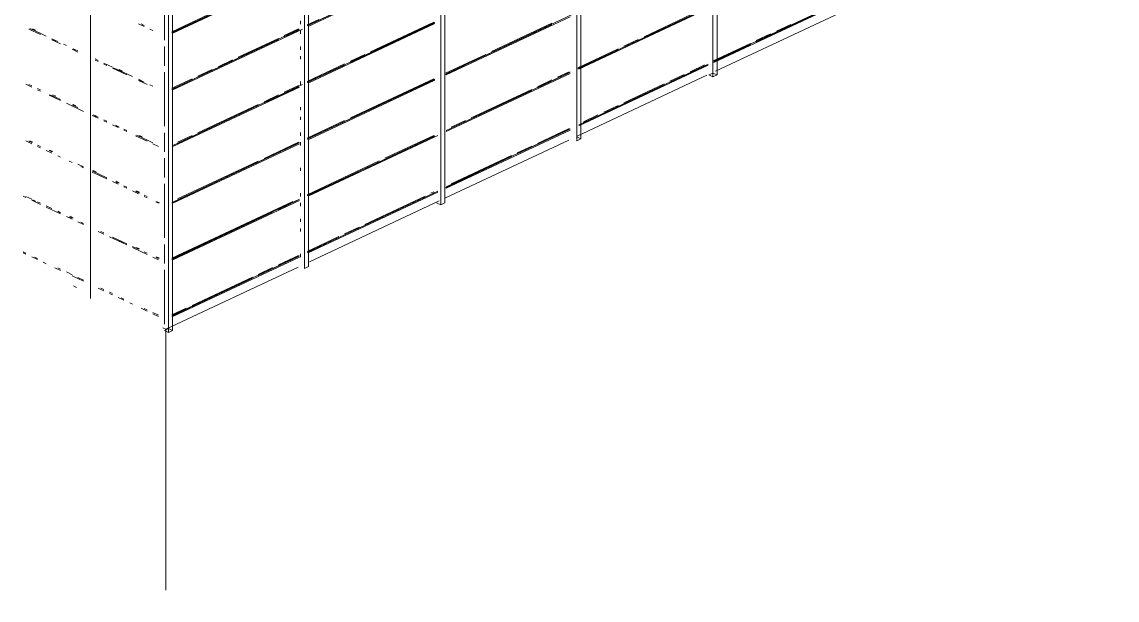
# Paper-space layout '03 3D Building and Roof' of a CAD drawing. Header units: millimetres. Extents: x 5 to 415, y 5 to 292.
# Drawn here: x 216.48 to 236.6, y 202.23 to 212.86 of the extents above; entities that cross this region are included whole.
import ezdxf

# ---------------------------------------------------------------- set-up
doc = ezdxf.new("R2010")
doc.units = ezdxf.units.MM
doc.layers.add('EXISTING', color=7, linetype='Continuous')
picture_1 = doc.add_image_def('image1.png', size_in_pixel=(1967, 1277))

# ---------------------------------------------------------------- blocks, each defined once
blk = doc.blocks.new('SHEET_03')
at = {"layer": 'EXISTING', "color": 250, "lineweight": 9}
for p, q in [((229.178, 211.917), (229.178, 228.568)), ((229.253, 211.882), (229.253, 228.533)), ((229.178, 228.498), (229.178, 211.846)), ((226.678, 210.743), (226.678, 227.395)), ((226.678, 227.324), (226.678, 210.673)), ((226.753, 210.708), (226.753, 227.359)), ((224.177, 226.15), (224.177, 209.499)), ((224.252, 209.534), (224.252, 226.185)), ((221.677, 224.976), (221.677, 208.325)), ((221.752, 208.36), (221.752, 225.012)), ((217.743, 224.429), (217.743, 207.777)), ((219.177, 223.803), (219.177, 207.151)), ((219.252, 207.186), (219.252, 223.838)), ((234.036, 214.209), (229.225, 211.951)), ((221.742, 212.796), (224.069, 213.888)), ((221.742, 212.775), (224.069, 213.867)), ((219.257, 212.67), (221.584, 213.762)), ((219.257, 212.649), (221.584, 213.741)), ((219.102, 212.522), (219.102, 213.518)), ((221.726, 212.783), (222.783, 213.279)), ((229.197, 212.133), (231.576, 213.25)), ((220.351, 213.199), (219.241, 212.678)), ((219.241, 212.657), (220.351, 213.178)), ((226.712, 211.986), (229.091, 213.103)), ((226.712, 212.007), (229.039, 213.099)), ((227.542, 212.391), (229.022, 213.086)), ((229.022, 213.107), (227.912, 212.585)), ((229.197, 212.112), (231.576, 213.229)), ((229.974, 212.492), (231.243, 213.088)), ((221.602, 212.816), (221.602, 212.875)), ((221.937, 212.903), (221.726, 212.803)), ((221.742, 211.755), (224.069, 212.847)), ((224.052, 212.855), (222.889, 212.309)), ((224.28, 211.906), (226.607, 212.998)), ((224.28, 211.885), (226.554, 212.952)), ((216.613, 212.727), (216.825, 212.627)), ((216.63, 212.735), (216.683, 212.71)), ((216.666, 212.723), (216.931, 212.598)), ((216.736, 212.706), (216.683, 212.731)), ((218.625, 212.823), (218.731, 212.773)), ((218.678, 212.819), (218.731, 212.794)), ((218.837, 212.724), (218.89, 212.699)), ((219.257, 211.608), (221.637, 212.725)), ((219.257, 211.629), (221.584, 212.721)), ((221.567, 212.729), (221.303, 212.605)), ((221.303, 212.584), (221.567, 212.708)), ((221.602, 212.64), (221.602, 212.699)), ((221.742, 211.734), (224.069, 212.826)), ((222.519, 212.114), (224.052, 212.834)), ((224.739, 212.116), (226.22, 212.811)), ((226.22, 212.832), (225.109, 212.311)), ((230.238, 212.637), (229.974, 212.513)), ((230.608, 212.811), (230.344, 212.687)), ((217.037, 212.549), (217.143, 212.499)), ((217.037, 212.528), (217.196, 212.453)), ((217.053, 212.536), (217.106, 212.511)), ((217.249, 212.449), (217.302, 212.424)), ((219.717, 211.839), (221.197, 212.534)), ((221.197, 212.555), (220.457, 212.208)), ((227.806, 212.536), (227.542, 212.412)), ((229.868, 212.463), (229.181, 212.14)), ((229.181, 212.12), (229.868, 212.442)), ((217.407, 212.354), (217.513, 212.304)), ((217.424, 212.362), (217.477, 212.337)), ((217.46, 212.35), (217.513, 212.325)), ((219.102, 212.053), (219.102, 212.404)), ((221.602, 212.347), (221.602, 212.406)), ((222.783, 212.259), (222.519, 212.135)), ((225.004, 212.261), (224.264, 211.913)), ((227.436, 212.362), (226.696, 212.015)), ((226.696, 211.994), (227.436, 212.341)), ((217.831, 212.176), (217.884, 212.151)), ((217.831, 212.155), (217.884, 212.13)), ((217.99, 212.101), (218.149, 212.027)), ((217.99, 212.081), (218.043, 212.056)), ((220.351, 212.158), (220.087, 212.034)), ((221.602, 212.171), (221.602, 212.23)), ((222.413, 212.085), (221.726, 211.763)), ((221.726, 211.742), (222.413, 212.065)), ((224.264, 211.893), (224.634, 212.066)), ((226.712, 210.966), (229.091, 212.083)), ((226.712, 210.945), (229.091, 212.062)), ((228.387, 211.747), (229.075, 212.07)), ((229.022, 212.066), (228.758, 211.942)), ((218.149, 212.006), (218.413, 211.882)), ((218.165, 212.014), (218.324, 211.939)), ((218.255, 211.977), (218.519, 211.853)), ((218.324, 211.96), (218.271, 211.985)), ((219.102, 210.939), (219.102, 211.935)), ((219.981, 211.984), (219.717, 211.86)), ((224.28, 210.865), (226.554, 211.932)), ((224.28, 210.844), (226.554, 211.911)), ((225.955, 211.646), (226.537, 211.919)), ((226.537, 211.94), (226.325, 211.841)), ((229.066, 211.876), (226.687, 210.759)), ((228.652, 211.892), (228.387, 211.768)), ((229.103, 211.882), (229.178, 211.917)), ((229.178, 211.846), (229.103, 211.882)), ((229.178, 211.917), (229.253, 211.882)), ((229.253, 211.882), (229.178, 211.846)), ((216.56, 211.711), (216.666, 211.661)), ((216.613, 211.707), (216.666, 211.682)), ((216.772, 211.632), (216.825, 211.607)), ((218.625, 211.803), (218.731, 211.753)), ((218.625, 211.782), (218.784, 211.708)), ((218.642, 211.79), (218.695, 211.765)), ((218.837, 211.704), (218.89, 211.679)), ((219.611, 211.811), (219.241, 211.637)), ((219.241, 211.616), (219.611, 211.79)), ((219.257, 210.588), (221.637, 211.705)), ((219.257, 210.567), (221.584, 211.66)), ((220.933, 211.37), (221.567, 211.667)), ((221.567, 211.688), (221.303, 211.564)), ((221.602, 211.702), (221.602, 211.761)), ((221.726, 210.701), (224.052, 211.793)), ((221.742, 210.714), (224.069, 211.806)), ((221.742, 210.693), (224.069, 211.786)), ((224.052, 211.814), (222.519, 211.094)), ((226.22, 211.791), (225.955, 211.667)), ((226.801, 211.003), (228.282, 211.698)), ((228.282, 211.718), (227.542, 211.371)), ((216.772, 211.612), (216.825, 211.587)), ((216.984, 211.512), (217.196, 211.413)), ((217.001, 211.52), (217.053, 211.495)), ((217.037, 211.508), (217.196, 211.433)), ((217.106, 211.491), (217.053, 211.516)), ((221.197, 211.515), (220.933, 211.39)), ((224.369, 210.902), (225.85, 211.597)), ((225.85, 211.617), (224.739, 211.096)), ((217.302, 211.363), (217.619, 211.214)), ((217.407, 211.334), (217.513, 211.284)), ((217.477, 211.317), (217.424, 211.342)), ((219.346, 210.625), (220.827, 211.32)), ((220.827, 211.341), (219.717, 210.82)), ((221.602, 211.233), (221.602, 211.292)), ((227.436, 211.321), (227.171, 211.197)), ((217.778, 211.139), (217.884, 211.09)), ((217.795, 211.147), (217.848, 211.122)), ((217.831, 211.135), (217.884, 211.11)), ((217.99, 211.061), (218.043, 211.036)), ((217.99, 211.04), (218.043, 211.015)), ((221.602, 211.057), (221.602, 211.116)), ((222.413, 211.045), (221.726, 210.722)), ((224.634, 211.046), (224.369, 210.922)), ((227.066, 211.148), (226.801, 211.023)), ((218.149, 210.965), (218.255, 210.916)), ((218.202, 210.961), (218.255, 210.936)), ((218.218, 210.948), (218.271, 210.923)), ((218.36, 210.887), (218.413, 210.862)), ((218.36, 210.866), (218.413, 210.841)), ((224.28, 209.824), (226.554, 210.892)), ((224.28, 209.803), (226.554, 210.871)), ((225.585, 210.432), (226.537, 210.879)), ((226.537, 210.899), (225.955, 210.626)), ((216.56, 210.67), (216.666, 210.62)), ((216.613, 210.666), (216.666, 210.641)), ((216.683, 210.649), (216.63, 210.674)), ((218.572, 210.766), (218.784, 210.667)), ((218.589, 210.774), (218.642, 210.749)), ((218.625, 210.762), (218.89, 210.638)), ((218.695, 210.745), (218.642, 210.77)), ((219.102, 210.47), (219.102, 210.821)), ((219.241, 209.535), (221.567, 210.627)), ((219.257, 209.548), (221.584, 210.64)), ((219.611, 210.77), (219.346, 210.646)), ((221.567, 210.648), (220.933, 210.35)), ((221.602, 210.764), (221.602, 210.823)), ((221.602, 210.588), (221.602, 210.647)), ((221.742, 209.653), (224.122, 210.77)), ((221.742, 209.673), (224.069, 210.766)), ((222.783, 210.157), (224.052, 210.753)), ((224.052, 210.773), (223.153, 210.351)), ((226.529, 210.685), (224.255, 209.617)), ((226.678, 210.743), (226.753, 210.708)), ((226.753, 210.708), (226.678, 210.673)), ((216.772, 210.592), (216.825, 210.567)), ((216.772, 210.571), (216.825, 210.546)), ((216.931, 210.496), (217.037, 210.447)), ((216.984, 210.492), (217.037, 210.467)), ((217.053, 210.475), (217.001, 210.5)), ((218.89, 210.617), (218.996, 210.568)), ((219.257, 209.527), (221.584, 210.619)), ((225.85, 210.577), (225.585, 210.453)), ((217.143, 210.397), (217.196, 210.372)), ((217.354, 210.297), (217.407, 210.273)), ((217.513, 210.244), (217.619, 210.194)), ((219.102, 210.001), (219.102, 210.352)), ((220.827, 210.3), (219.346, 209.605)), ((223.047, 210.302), (221.726, 209.681)), ((224.264, 209.811), (225.48, 210.382)), ((225.48, 210.403), (224.369, 209.882)), ((217.566, 210.198), (217.619, 210.173)), ((217.778, 210.119), (218.043, 209.995)), ((217.778, 210.099), (218.043, 209.974)), ((217.848, 210.102), (217.795, 210.127)), ((221.602, 210.119), (221.602, 210.178)), ((221.726, 209.66), (222.677, 210.107)), ((218.149, 209.925), (218.255, 209.875)), ((218.202, 209.92), (218.255, 209.896)), ((218.271, 209.903), (218.218, 209.928)), ((218.36, 209.846), (218.413, 209.821)), ((218.36, 209.825), (218.413, 209.8)), ((219.102, 208.887), (219.102, 209.883)), ((216.507, 209.654), (216.56, 209.629)), ((216.56, 209.65), (216.666, 209.601)), ((218.519, 209.751), (218.625, 209.701)), ((218.572, 209.746), (218.625, 209.722)), ((218.642, 209.729), (218.589, 209.754)), ((218.589, 209.734), (218.642, 209.709)), ((218.731, 209.672), (218.784, 209.647)), ((218.731, 209.651), (218.784, 209.626)), ((221.602, 209.65), (221.602, 209.709)), ((221.742, 208.633), (224.122, 209.75)), ((221.742, 208.612), (224.122, 209.729)), ((222.413, 208.942), (223.893, 209.637)), ((223.893, 209.658), (222.783, 209.137)), ((224.052, 209.733), (223.999, 209.708)), ((223.999, 209.687), (224.052, 209.712)), ((216.666, 209.58), (216.825, 209.505)), ((216.683, 209.588), (216.736, 209.563)), ((216.772, 209.551), (216.825, 209.526)), ((216.931, 209.476), (217.037, 209.427)), ((216.931, 209.455), (217.196, 209.331)), ((218.943, 209.552), (218.996, 209.527)), ((218.959, 209.56), (219.012, 209.535)), ((221.461, 209.557), (219.241, 208.515)), ((219.257, 208.507), (221.584, 209.599)), ((219.257, 208.486), (221.584, 209.578)), ((221.197, 209.412), (221.567, 209.586)), ((221.602, 209.474), (221.602, 209.533)), ((224.149, 209.568), (221.77, 208.451)), ((224.177, 209.499), (224.102, 209.534)), ((224.252, 209.534), (224.177, 209.499)), ((217.143, 209.377), (217.196, 209.352)), ((217.302, 209.282), (217.407, 209.232)), ((217.354, 209.277), (217.407, 209.253)), ((217.424, 209.26), (217.371, 209.285)), ((219.241, 208.494), (221.091, 209.363)), ((221.602, 209.181), (221.602, 209.24)), ((217.513, 209.182), (217.619, 209.132)), ((217.566, 209.178), (217.619, 209.153)), ((221.602, 209.005), (221.602, 209.064)), ((222.677, 209.087), (222.413, 208.963)), ((217.884, 209.008), (217.99, 208.958)), ((217.937, 209.004), (217.99, 208.979)), ((218.096, 208.909), (218.413, 208.76)), ((218.149, 208.905), (218.413, 208.78)), ((218.271, 208.842), (218.324, 208.817)), ((222.307, 208.914), (221.726, 208.641)), ((221.726, 208.62), (222.307, 208.893)), ((216.507, 208.634), (216.56, 208.61)), ((216.507, 208.614), (216.56, 208.589)), ((218.519, 208.731), (218.625, 208.681)), ((218.519, 208.71), (218.784, 208.586)), ((218.642, 208.689), (218.589, 208.714)), ((218.731, 208.631), (218.784, 208.606)), ((219.102, 208.417), (219.102, 208.769)), ((216.666, 208.539), (216.772, 208.489)), ((216.719, 208.535), (216.772, 208.51)), ((216.878, 208.44), (216.931, 208.415)), ((218.89, 208.536), (218.996, 208.486)), ((218.943, 208.532), (218.996, 208.507)), ((219.012, 208.515), (218.959, 208.54)), ((219.257, 207.466), (221.584, 208.558)), ((219.257, 207.445), (221.584, 208.537)), ((220.827, 208.198), (221.567, 208.545)), ((221.567, 208.566), (221.197, 208.392)), ((221.602, 208.536), (221.602, 208.595)), ((217.09, 208.34), (217.196, 208.29)), ((217.143, 208.336), (217.196, 208.311)), ((217.302, 208.262), (217.407, 208.212)), ((219.102, 207.303), (219.102, 208.3)), ((221.559, 208.351), (219.127, 207.21)), ((221.091, 208.343), (220.827, 208.219)), ((221.752, 208.36), (221.677, 208.325)), ((217.407, 208.191), (217.619, 208.092)), ((217.513, 208.162), (217.619, 208.112)), ((219.241, 207.453), (220.721, 208.148)), ((220.721, 208.169), (219.611, 207.648)), ((217.485, 207.98), (217.432, 208.005)), ((217.884, 207.967), (217.99, 207.918)), ((217.937, 207.963), (217.99, 207.938)), ((218.096, 207.889), (218.149, 207.864)), ((218.096, 207.868), (218.149, 207.843)), ((218.255, 207.793), (218.36, 207.744)), ((218.307, 207.789), (218.36, 207.764)), ((218.466, 207.694), (218.519, 207.669)), ((218.678, 207.595), (218.784, 207.545)), ((218.731, 207.59), (218.784, 207.566)), ((218.89, 207.516), (218.996, 207.466)), ((218.89, 207.495), (218.996, 207.445)), ((219.102, 207.416), (219.102, 207.396)), ((219.505, 207.598), (219.241, 207.474)), ((219.127, 207.21), (219.074, 207.235)), ((219.102, 207.186), (219.177, 207.221)), ((219.127, 207.21), (219.127, 202.415)), ((219.177, 207.221), (219.252, 207.186)), ((219.177, 207.151), (219.102, 207.186)), ((219.252, 207.186), (219.177, 207.151))]:
    blk.add_line(p, q, dxfattribs=at)
image = blk.add_image(picture_1, insert=(83.85, 151), size_in_units=(183.299, 119))

psp = doc.layouts.new('03 3D Building and Roof')

# ---------------------------------------------------------------- block references
psp.add_blockref('SHEET_03', (0, 0))

doc.saveas('drawing.dxf')
